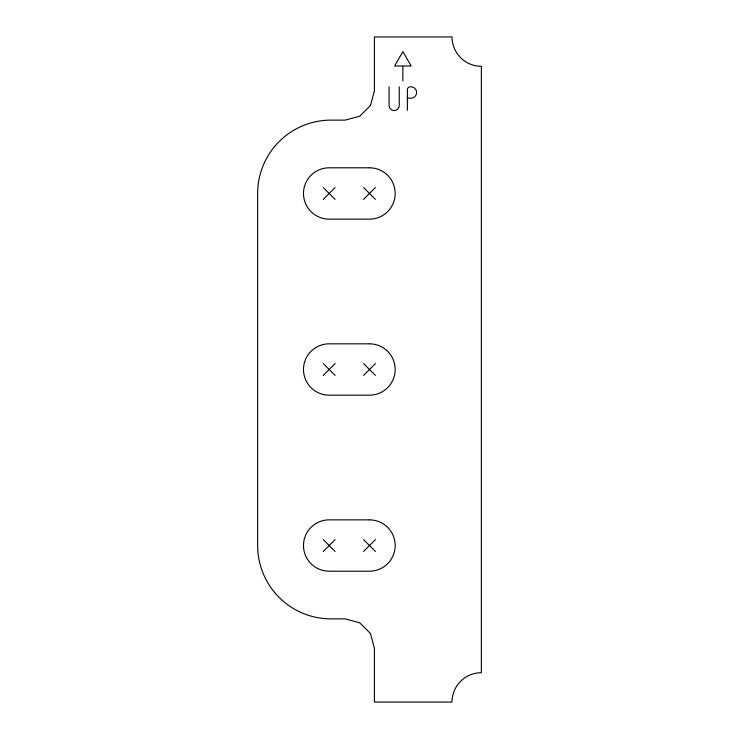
<?xml version="1.0" encoding="UTF-8"?>
<svg xmlns="http://www.w3.org/2000/svg" width="739" height="739" viewBox="0 0 739 739"><rect width="100%" height="100%" fill="white"/><g stroke="black" fill="none" stroke-linecap="round" stroke-linejoin="round"><path stroke-width="1.11" d="M323.239 199.391L335.081 187.549M363.579 199.391L375.421 187.549M323.239 375.421L335.081 363.579M363.579 375.421L375.421 363.579M323.239 551.451L335.081 539.609M363.579 551.451L375.421 539.609M402.284 66.011L394.561 66.011L402.866 51.619L411.18 66.011L402.866 66.011L402.866 80.957M407.974 98.139L410.995 98.139A5.653 5.653 0 0 0 416.648 92.477A5.653 5.653 0 0 0 410.995 86.823L410.136 86.823A2.753 2.753 0 0 0 407.383 89.576L407.383 110.296M363.579 187.549L375.421 199.391M323.239 187.549L335.081 199.391M363.579 363.579L375.421 375.421M323.239 363.579L335.081 375.421M363.579 539.609L375.421 551.451M323.239 539.609L335.081 551.451M399.236 86.823L399.236 105.474A5.071 5.071 0 0 1 394.155 110.554A5.071 5.071 0 0 1 389.083 105.474L389.083 86.823M374.414 90.786L370.479 105.455L359.745 116.189L345.076 120.124L330.989 120.124A73.346 73.346 0 0 0 257.643 193.47L257.643 545.53A73.346 73.346 0 0 0 330.989 618.876L345.076 618.876L359.745 622.811L370.479 633.545L374.414 648.214L374.414 702.05L452.019 702.05A29.338 29.338 0 0 1 481.357 672.712L481.357 66.288A29.338 29.338 0 0 1 452.019 36.95L374.414 36.95L374.414 90.786M369.5 167.799L329.16 167.799A25.671 25.671 0 0 0 303.489 193.47A25.671 25.671 0 0 0 329.16 219.141L369.5 219.141A25.671 25.671 0 0 0 395.171 193.47A25.671 25.671 0 0 0 369.5 167.799M369.5 343.829L329.16 343.829A25.671 25.671 0 0 0 303.489 369.5A25.671 25.671 0 0 0 329.16 395.171L369.5 395.171A25.671 25.671 0 0 0 395.171 369.5A25.671 25.671 0 0 0 369.5 343.829M369.5 519.859L329.16 519.859A25.671 25.671 0 0 0 303.489 545.53A25.671 25.671 0 0 0 329.16 571.201L369.5 571.201A25.671 25.671 0 0 0 395.171 545.53A25.671 25.671 0 0 0 369.5 519.859"/></g></svg>
